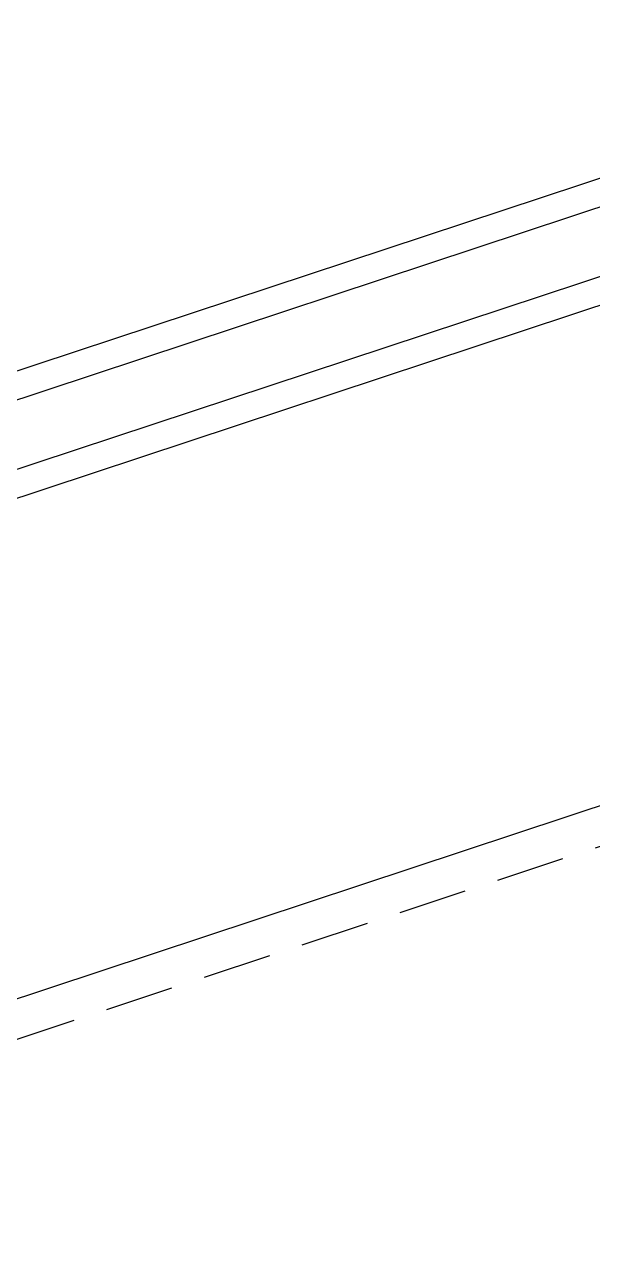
# Model space of a CAD drawing. Header units: millimetres. Extents: x -27104 to 125781, y -3376 to 46996.
# Drawn here: x 56045.813 to 56047.837, y 19035.469 to 19039.819 of the extents above; entities that cross this region are included whole.
import ezdxf

# ---------------------------------------------------------------- set-up
doc = ezdxf.new("R2010")
doc.units = ezdxf.units.MM
doc.header["$LTSCALE"] = 100
doc.header["$MEASUREMENT"] = 0
doc.linetypes.add('HIDDEN2', pattern=[0.1875, 0.125, -0.0625])
doc.layers.get('0').update_dxf_attribs({"linetype": 'CONTINUOUS'})
doc.layers.add('ELE9', color=9, linetype='CONTINUOUS')
doc.layers.add('WIN-G', color=252, linetype='CONTINUOUS')

# ---------------------------------------------------------------- blocks, each defined once
blk = doc.blocks.new('A$C72B425C6')
at = {"layer": 'WIN-G', "linetype": 'HIDDEN2'}
blk.add_line((253, 396.85), (253, 710.5), dxfattribs=at)
at = {"ltscale": 1000}
blk.add_wipeout([(246, 0), (246, 800), (0, 800), (0, 0)], dxfattribs=at)
at = {"layer": 'WIN-G'}
for p, q in [((246, 53), (246, 747)), ((137.5, 672.62), (137.5, 382.85)), ((142.5, 672), (142.5, 382.85)), ((154.5, 672), (154.5, 382.85)), ((159.5, 672.62), (159.5, 382.85))]:
    blk.add_line(p, q, dxfattribs=at)
blk = doc.blocks.new('ggtyu')
at = {"layer": 'ELE9', "color": 253, "ltscale": 0.1}
blk.add_arc((56000.6463, 18764.3385), 463.9636, 95.493094, 114.551109, dxfattribs=at)
at = {"layer": 'ELE9', "color": 253, "ltscale": 0.1, "xscale": 0.01956378461538462, "yscale": 0.01956378461538462, "zscale": 0.01956378461538462, "rotation": 288.3051315255743}
blk.add_blockref('A$C72B425C6', (55847.3748, 19202.2541), dxfattribs=at)

msp = doc.modelspace()

# ---------------------------------------------------------------- block references
msp.add_blockref('ggtyu', (189.4577, -163.799))

doc.saveas('drawing.dxf')
